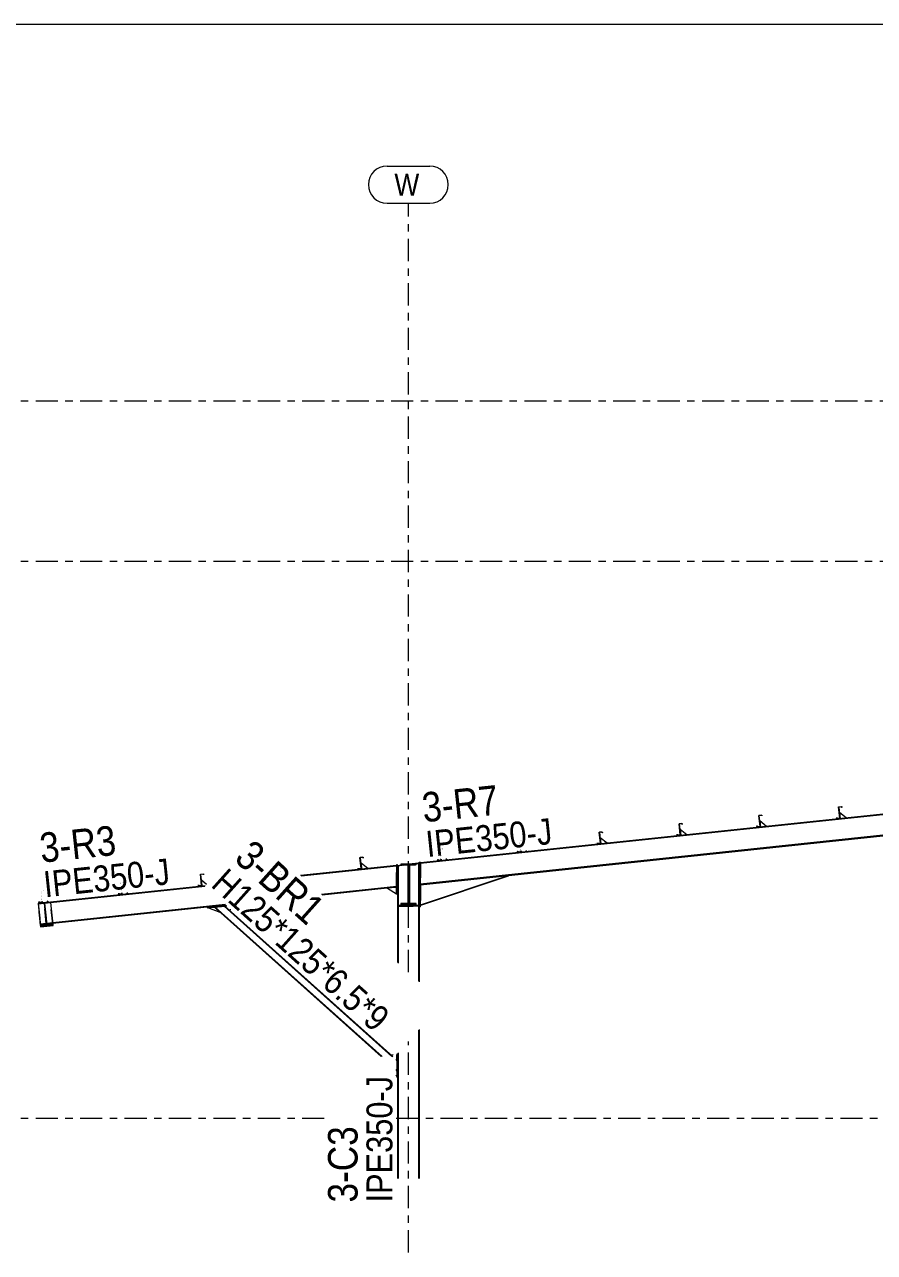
# Model space of a CAD drawing. Header units: millimetres. Extents: x -65 to 757, y -38 to 536.
# Drawn here: x 7.1 to 121.9, y 370.5 to 536.3 of the extents above; entities that cross this region are included whole.
import ezdxf

# ---------------------------------------------------------------- set-up
doc = ezdxf.new("R2010")
doc.units = ezdxf.units.MM
for name, pattern in [('XKITLINE00', [0]), ('XKITLINE02', [4, 2, -2]), ('XKITLINE03', [6, 3, -1, 1, -1])]:
    doc.linetypes.add(name, pattern=pattern)
for name, color, linetype, lineweight in [('DrawingSheet', 5, 'Continuous', 0), ('Part', 2, 'Continuous', 0), ('PartMark', 7, 'Continuous', 0), ('S-grid', 1, 'Continuous', 0)]:
    doc.layers.add(name, color=color, linetype=linetype, lineweight=lineweight)
doc.styles.add('ARIAL', font='ARIAL.TTF')

# ---------------------------------------------------------------- blocks, each defined once
blk = doc.blocks.new('*A327')
at = {"layer": 'Part'}
blk.add_hatch(color=3, dxfattribs=at).paths.add_polyline_path([(52.39, 423.83), (52.8, 423.87), (52.82, 423.75), (52.8, 423.75), (52.79, 423.86), (52.41, 423.81), (52.56, 422.32), (52.15, 422.28), (52.14, 422.4), (52.15, 422.4), (52.16, 422.29), (52.55, 422.33)], flags=17)
blk = doc.blocks.new('*A328')
at = {"layer": 'Part'}
blk.add_hatch(color=3, dxfattribs=at).paths.add_polyline_path([(9.25, 414.59), (10.91, 414.77), (10.92, 414.7), (9.26, 414.53)], flags=17)
blk = doc.blocks.new('*A329')
at = {"layer": 'Part'}
blk.add_hatch(color=3, dxfattribs=at).paths.add_polyline_path([(8.93, 417.64), (10.59, 417.81), (10.6, 417.74), (8.94, 417.57)], flags=17)
blk = doc.blocks.new('*A330')
at = {"layer": 'Part'}
blk.add_hatch(color=3, dxfattribs=at).paths.add_polyline_path([(9.75, 417.65), (9.79, 417.66), (10.1, 414.68), (10.07, 414.68)], flags=17)
blk = doc.blocks.new('*A331')
at = {"layer": 'Part'}
blk.add_hatch(color=3, dxfattribs=at).paths.add_polyline_path([(9.3, 419.28), (9.71, 419.33), (9.72, 419.2), (9.71, 419.2), (9.7, 419.31), (9.31, 419.27), (9.47, 417.78), (9.05, 417.73), (9.04, 417.86), (9.06, 417.86), (9.07, 417.75), (9.45, 417.79)], flags=17)
blk = doc.blocks.new('*A332')
at = {"layer": 'Part'}
blk.add_hatch(color=3, dxfattribs=at).paths.add_polyline_path([(20.07, 420.42), (20.48, 420.46), (20.5, 420.34), (20.48, 420.34), (20.47, 420.45), (20.09, 420.41), (20.24, 418.91), (19.83, 418.87), (19.82, 418.99), (19.83, 418.99), (19.84, 418.88), (20.23, 418.93)], flags=17)
blk = doc.blocks.new('*A333')
at = {"layer": 'Part'}
blk.add_hatch(color=3, dxfattribs=at).paths.add_polyline_path([(30.84, 421.56), (31.26, 421.6), (31.27, 421.47), (31.26, 421.47), (31.24, 421.58), (30.86, 421.54), (31.02, 420.05), (30.6, 420), (30.59, 420.13), (30.6, 420.13), (30.62, 420.02), (31, 420.06)], flags=17)
blk = doc.blocks.new('*A334')
at = {"layer": 'Part'}
blk.add_hatch(color=3, dxfattribs=at).paths.add_polyline_path([(41.62, 422.69), (42.03, 422.74), (42.04, 422.61), (42.03, 422.61), (42.02, 422.72), (41.63, 422.68), (41.79, 421.18), (41.38, 421.14), (41.36, 421.27), (41.38, 421.27), (41.39, 421.16), (41.77, 421.2)], flags=17)
blk = doc.blocks.new('*A335')
at = {"layer": 'Part'}
blk.add_hatch(color=3, dxfattribs=at).paths.add_polyline_path([(52.39, 423.83), (52.8, 423.87), (52.82, 423.75), (52.8, 423.75), (52.79, 423.86), (52.41, 423.81), (52.56, 422.32), (52.15, 422.28), (52.14, 422.4), (52.15, 422.4), (52.16, 422.29), (52.55, 422.33)], flags=17)
blk = doc.blocks.new('*A336')
at = {"layer": 'Part'}
blk.add_hatch(color=3, dxfattribs=at).paths.add_polyline_path([(57.89, 417.49), (57.89, 417.59), (59.97, 417.59), (59.97, 417.49)], flags=17)
blk = doc.blocks.new('*A337')
at = {"layer": 'Part'}
blk.add_hatch(color=3, dxfattribs=at).paths.add_polyline_path([(57.89, 422.81), (57.89, 422.91), (59.97, 422.91), (59.97, 422.81)], flags=17)
blk = doc.blocks.new('*A338')
at = {"layer": 'Part'}
blk.add_hatch(color=3, dxfattribs=at).paths.add_polyline_path([(73.94, 426.1), (74.35, 426.14), (74.36, 426.02), (74.35, 426.02), (74.34, 426.13), (73.95, 426.09), (74.11, 424.59), (73.7, 424.55), (73.68, 424.67), (73.7, 424.68), (73.71, 424.57), (74.09, 424.61)], flags=17)
blk = doc.blocks.new('*A339')
at = {"layer": 'Part'}
blk.add_hatch(color=3, dxfattribs=at).paths.add_polyline_path([(95.48, 428.37), (95.9, 428.42), (95.91, 428.29), (95.9, 428.29), (95.88, 428.4), (95.5, 428.36), (95.66, 426.87), (95.24, 426.82), (95.23, 426.95), (95.25, 426.95), (95.26, 426.84), (95.64, 426.88)], flags=17)
blk = doc.blocks.new('*A340')
at = {"layer": 'Part'}
blk.add_hatch(color=3, dxfattribs=at).paths.add_polyline_path([(117.03, 430.65), (117.45, 430.69), (117.46, 430.57), (117.44, 430.56), (117.43, 430.67), (117.05, 430.63), (117.21, 429.14), (116.79, 429.1), (116.78, 429.22), (116.79, 429.22), (116.8, 429.11), (117.19, 429.15)], flags=17)
blk = doc.blocks.new('*A345')
at = {"layer": 'Part'}
blk.add_hatch(color=3, dxfattribs=at).paths.add_polyline_path([(63.16, 424.96), (63.58, 425.01), (63.59, 424.88), (63.58, 424.88), (63.56, 424.99), (63.18, 424.95), (63.34, 423.46), (62.92, 423.41), (62.91, 423.54), (62.92, 423.54), (62.94, 423.43), (63.32, 423.47)], flags=17)
blk = doc.blocks.new('*A346')
at = {"layer": 'Part'}
blk.add_hatch(color=3, dxfattribs=at).paths.add_polyline_path([(84.71, 427.24), (85.12, 427.28), (85.14, 427.16), (85.12, 427.15), (85.11, 427.26), (84.73, 427.22), (84.88, 425.73), (84.47, 425.69), (84.46, 425.81), (84.47, 425.81), (84.48, 425.7), (84.87, 425.74)], flags=17)
blk = doc.blocks.new('*A347')
at = {"layer": 'Part'}
blk.add_hatch(color=3, dxfattribs=at).paths.add_polyline_path([(106.26, 429.51), (106.67, 429.55), (106.68, 429.43), (106.67, 429.43), (106.66, 429.54), (106.27, 429.5), (106.43, 428), (106.02, 427.96), (106, 428.08), (106.02, 428.09), (106.03, 427.98), (106.42, 428.02)], flags=17)
blk = doc.blocks.new('*A350')
at = {"layer": 'Part'}
blk.add_hatch(color=3, dxfattribs=at).paths.add_polyline_path([(9.3, 419.28), (9.71, 419.33), (9.72, 419.2), (9.71, 419.2), (9.7, 419.31), (9.31, 419.27), (9.47, 417.78), (9.05, 417.73), (9.04, 417.86), (9.06, 417.86), (9.07, 417.75), (9.45, 417.79)], flags=17)
blk = doc.blocks.new('*A351')
at = {"layer": 'Part'}
blk.add_hatch(color=3, dxfattribs=at).paths.add_polyline_path([(20.07, 420.42), (20.48, 420.46), (20.5, 420.34), (20.48, 420.34), (20.47, 420.45), (20.09, 420.41), (20.24, 418.91), (19.83, 418.87), (19.82, 418.99), (19.83, 418.99), (19.84, 418.88), (20.23, 418.93)], flags=17)
blk = doc.blocks.new('*A352')
at = {"layer": 'Part'}
blk.add_hatch(color=3, dxfattribs=at).paths.add_polyline_path([(30.84, 421.56), (31.26, 421.6), (31.27, 421.47), (31.26, 421.47), (31.24, 421.58), (30.86, 421.54), (31.02, 420.05), (30.6, 420), (30.59, 420.13), (30.6, 420.13), (30.62, 420.02), (31, 420.06)], flags=17)
blk = doc.blocks.new('*A353')
at = {"layer": 'Part'}
blk.add_hatch(color=3, dxfattribs=at).paths.add_polyline_path([(41.62, 422.69), (42.03, 422.74), (42.04, 422.61), (42.03, 422.61), (42.02, 422.72), (41.63, 422.68), (41.79, 421.18), (41.38, 421.14), (41.36, 421.27), (41.38, 421.27), (41.39, 421.16), (41.77, 421.2)], flags=17)
blk = doc.blocks.new('*A354')
at = {"layer": 'Part'}
blk.add_hatch(color=3, dxfattribs=at).paths.add_polyline_path([(95.48, 428.37), (95.9, 428.42), (95.91, 428.29), (95.9, 428.29), (95.88, 428.4), (95.5, 428.36), (95.66, 426.87), (95.24, 426.82), (95.23, 426.95), (95.25, 426.95), (95.26, 426.84), (95.64, 426.88)], flags=17)
blk = doc.blocks.new('*A355')
at = {"layer": 'Part'}
blk.add_hatch(color=3, dxfattribs=at).paths.add_polyline_path([(73.94, 426.1), (74.35, 426.14), (74.36, 426.02), (74.35, 426.02), (74.34, 426.13), (73.95, 426.09), (74.11, 424.59), (73.7, 424.55), (73.68, 424.67), (73.7, 424.68), (73.71, 424.57), (74.09, 424.61)], flags=17)
blk = doc.blocks.new('*A356')
at = {"layer": 'Part'}
blk.add_hatch(color=3, dxfattribs=at).paths.add_polyline_path([(106.26, 429.51), (106.67, 429.55), (106.68, 429.43), (106.67, 429.43), (106.66, 429.54), (106.27, 429.5), (106.43, 428), (106.02, 427.96), (106, 428.08), (106.02, 428.09), (106.03, 427.98), (106.42, 428.02)], flags=17)
blk = doc.blocks.new('*A357')
at = {"layer": 'Part'}
blk.add_hatch(color=3, dxfattribs=at).paths.add_polyline_path([(84.71, 427.24), (85.12, 427.28), (85.14, 427.16), (85.12, 427.15), (85.11, 427.26), (84.73, 427.22), (84.88, 425.73), (84.47, 425.69), (84.46, 425.81), (84.47, 425.81), (84.48, 425.7), (84.87, 425.74)], flags=17)
blk = doc.blocks.new('*A358')
at = {"layer": 'Part'}
blk.add_hatch(color=3, dxfattribs=at).paths.add_polyline_path([(63.16, 424.96), (63.58, 425.01), (63.59, 424.88), (63.58, 424.88), (63.56, 424.99), (63.18, 424.95), (63.34, 423.46), (62.92, 423.41), (62.91, 423.54), (62.92, 423.54), (62.94, 423.43), (63.32, 423.47)], flags=17)
blk = doc.blocks.new('*A359')
at = {"layer": 'Part'}
blk.add_hatch(color=3, dxfattribs=at).paths.add_polyline_path([(58.91, 417.59), (58.91, 422.81), (58.95, 422.81), (58.95, 417.59)], flags=17)
blk = doc.blocks.new('*A366')
at = {"layer": 'Part'}
blk.add_hatch(color=3, dxfattribs=at).paths.add_polyline_path([(117.03, 430.65), (117.45, 430.69), (117.46, 430.57), (117.44, 430.56), (117.43, 430.67), (117.05, 430.63), (117.21, 429.14), (116.79, 429.1), (116.78, 429.22), (116.79, 429.22), (116.8, 429.11), (117.19, 429.15)], flags=17)
blk = doc.blocks.new('*A473')
at = {"layer": 'DrawingSheet', "color": 5, "linetype": 'XKITLINE00', "lineweight": 0}
blk.add_line((757.18, 536.27), (-62.82, 536.27), dxfattribs=at)
blk = doc.blocks.new('*A1548')
at = {"layer": 'S-grid', "color": 1, "linetype": 'XKITLINE03', "lineweight": 0}
for p, q in [((-9.41, 388.62), (47.57, 388.62)), ((57.27, 388.62), (572.49, 388.62))]:
    blk.add_line(p, q, dxfattribs=at)
blk = doc.blocks.new('*A1549')
at = {"layer": 'S-grid', "color": 1, "linetype": 'XKITLINE03', "lineweight": 0}
blk.add_line((-9.41, 463.82), (549.67, 463.82), dxfattribs=at)
blk = doc.blocks.new('*A1550')
at = {"layer": 'S-grid', "color": 1, "linetype": 'XKITLINE03', "lineweight": 0}
blk.add_line((-9.41, 485.49), (253.3, 485.49), dxfattribs=at)
blk = doc.blocks.new('*A1553')
at = {"layer": 'Part', "color": 2, "linetype": 'XKITLINE00', "lineweight": 0}
for p, q in [((52.39, 423.83), (52.8, 423.87)), ((52.55, 422.33), (52.39, 423.83)), ((52.79, 423.86), (52.41, 423.81)), ((52.41, 423.81), (52.56, 422.32)), ((52.8, 423.75), (52.79, 423.86)), ((52.8, 423.87), (52.82, 423.75)), ((52.82, 423.75), (52.8, 423.75)), ((52.15, 422.28), (52.14, 422.4)), ((52.14, 422.4), (52.15, 422.4)), ((52.15, 422.4), (52.16, 422.29)), ((52.56, 422.32), (52.15, 422.28)), ((52.16, 422.29), (52.55, 422.33))]:
    blk.add_line(p, q, dxfattribs=at)
blk = doc.blocks.new('*A1554')
at = {"layer": 'Part', "color": 7, "linetype": 'XKITLINE02', "lineweight": 0}
for p, q in [((9.8, 417.64), (9.74, 417.63)), ((9.74, 417.63), (10.02, 414.91)), ((9.82, 417.51), (9.75, 417.5)), ((10.09, 414.92), (9.8, 417.64)), ((10.01, 415.03), (10.08, 415.04)), ((10.02, 414.91), (10.09, 414.92))]:
    blk.add_line(p, q, dxfattribs=at)
blk = doc.blocks.new('*A1555')
at = {"layer": 'Part', "color": 7, "linetype": 'XKITLINE02', "lineweight": 0}
for p, q in [((9.46, 417.89), (9.47, 417.78)), ((9.48, 417.69), (9.52, 417.7))]:
    blk.add_line(p, q, dxfattribs=at)
at = {"layer": 'Part', "color": 2, "linetype": 'XKITLINE00', "lineweight": 0}
for p, q in [((9.47, 417.78), (9.48, 417.69)), ((9.52, 417.7), (9.5, 417.9))]:
    blk.add_line(p, q, dxfattribs=at)
blk = doc.blocks.new('*A1556')
at = {"layer": 'Part', "color": 7, "linetype": 'XKITLINE02', "lineweight": 0}
for p, q in [((9.52, 417.7), (9.5, 417.9)), ((10.35, 417.78), (9.52, 417.7))]:
    blk.add_line(p, q, dxfattribs=at)
at = {"layer": 'Part', "color": 2, "linetype": 'XKITLINE00', "lineweight": 0}
blk.add_line((10.13, 417.96), (10.35, 417.78), dxfattribs=at)
blk = doc.blocks.new('*A1557')
at = {"layer": 'Part', "color": 7, "linetype": 'XKITLINE02', "lineweight": 0}
for p, q in [((20.29, 418.83), (20.27, 419.03)), ((21.12, 418.92), (20.29, 418.83))]:
    blk.add_line(p, q, dxfattribs=at)
at = {"layer": 'Part', "color": 2, "linetype": 'XKITLINE00', "lineweight": 0}
blk.add_line((20.9, 419.1), (21.12, 418.92), dxfattribs=at)
blk = doc.blocks.new('*A1558')
at = {"layer": 'Part', "color": 7, "linetype": 'XKITLINE02', "lineweight": 0}
for p, q in [((20.23, 419.03), (20.24, 418.91)), ((20.25, 418.83), (20.29, 418.83))]:
    blk.add_line(p, q, dxfattribs=at)
at = {"layer": 'Part', "color": 2, "linetype": 'XKITLINE00', "lineweight": 0}
for p, q in [((20.24, 418.91), (20.25, 418.83)), ((20.29, 418.83), (20.27, 419.03))]:
    blk.add_line(p, q, dxfattribs=at)
blk = doc.blocks.new('*A1559')
at = {"layer": 'Part', "color": 7, "linetype": 'XKITLINE02', "lineweight": 0}
for p, q in [((9.74, 417.63), (9.8, 417.64)), ((10.02, 414.91), (9.74, 417.63)), ((9.82, 417.51), (9.75, 417.5)), ((9.8, 417.64), (10.09, 414.92)), ((10.01, 415.03), (10.08, 415.04)), ((10.09, 414.92), (10.02, 414.91))]:
    blk.add_line(p, q, dxfattribs=at)
blk = doc.blocks.new('*A1560')
at = {"layer": 'Part', "color": 7, "linetype": 'XKITLINE02', "lineweight": 0}
for p, q in [((10.6, 417.74), (8.94, 417.57)), ((9.25, 414.65), (8.94, 417.57)), ((10.9, 414.83), (10.6, 417.74)), ((10.9, 414.83), (9.25, 414.65))]:
    blk.add_line(p, q, dxfattribs=at)
blk = doc.blocks.new('*A1561')
at = {"layer": 'Part', "color": 2, "linetype": 'XKITLINE00', "lineweight": 0}
for p, q in [((9.25, 414.59), (10.91, 414.77)), ((9.25, 414.59), (9.26, 414.53)), ((10.92, 414.7), (9.26, 414.53)), ((10.91, 414.77), (10.92, 414.7))]:
    blk.add_line(p, q, dxfattribs=at)
blk = doc.blocks.new('*A1562')
at = {"layer": 'Part', "color": 2, "linetype": 'XKITLINE00', "lineweight": 0}
for p, q in [((8.93, 417.64), (10.59, 417.81)), ((10.59, 417.81), (10.6, 417.74)), ((8.93, 417.64), (8.94, 417.57)), ((10.6, 417.74), (8.94, 417.57))]:
    blk.add_line(p, q, dxfattribs=at)
blk = doc.blocks.new('*A1563')
at = {"layer": 'Part', "color": 7, "linetype": 'XKITLINE02', "lineweight": 0}
for p, q in [((32.73, 417.1), (34.13, 417.24)), ((57.35, 396.47), (57.35, 395.07))]:
    blk.add_line(p, q, dxfattribs=at)
at = {"layer": 'Part', "color": 2, "linetype": 'XKITLINE00', "lineweight": 0}
for p, q in [((55.26, 396.94), (32.73, 417.1)), ((55.37, 396.94), (32.83, 417.11)), ((34.03, 417.23), (56.71, 396.94)), ((34.13, 417.24), (56.82, 396.94)), ((57.27, 396.54), (57.35, 396.47)), ((57.27, 396.44), (57.35, 396.37)), ((57.35, 395.17), (57.27, 395.24)), ((57.35, 395.07), (57.27, 395.14))]:
    blk.add_line(p, q, dxfattribs=at)
blk = doc.blocks.new('*A1564')
at = {"layer": 'Part', "color": 2, "linetype": 'XKITLINE00', "lineweight": 0}
for p, q in [((57.33, 422.74), (44.36, 421.37)), ((57.33, 422.65), (44.45, 421.29)), ((31.48, 420.01), (10.59, 417.81)), ((31.44, 419.92), (10.6, 417.72)), ((57.33, 419.9), (47.2, 418.83)), ((57.33, 419.81), (47.29, 418.75)), ((34.19, 417.46), (10.89, 415)), ((34.28, 417.38), (10.9, 414.91))]:
    blk.add_line(p, q, dxfattribs=at)
at = {"layer": 'Part', "color": 7, "linetype": 'XKITLINE02', "lineweight": 0}
for p, q in [((57.33, 419.81), (57.33, 422.74)), ((10.59, 417.81), (8.93, 417.64)), ((8.93, 417.64), (9.24, 414.73)), ((10.6, 417.72), (8.94, 417.54)), ((10.89, 415), (9.23, 414.83)), ((10.9, 414.91), (9.24, 414.73))]:
    blk.add_line(p, q, dxfattribs=at)
blk = doc.blocks.new('*A1565')
at = {"layer": 'Part', "color": 2, "linetype": 'XKITLINE00', "lineweight": 0}
for p, q in [((9.79, 417.66), (9.75, 417.65)), ((9.75, 417.65), (10.07, 414.68)), ((9.79, 417.66), (10.1, 414.68)), ((10.07, 414.68), (10.1, 414.68))]:
    blk.add_line(p, q, dxfattribs=at)
blk = doc.blocks.new('*A1566')
at = {"layer": 'Part', "color": 7, "linetype": 'XKITLINE02', "lineweight": 0}
for p, q in [((10.91, 414.77), (9.25, 414.59)), ((9.25, 414.59), (9.26, 414.53)), ((9.26, 414.53), (10.92, 414.7)), ((10.92, 414.7), (10.91, 414.77))]:
    blk.add_line(p, q, dxfattribs=at)
blk = doc.blocks.new('*A1567')
at = {"layer": 'Part', "color": 7, "linetype": 'XKITLINE02', "lineweight": 0}
for p, q in [((10.59, 417.81), (8.93, 417.64)), ((10.6, 417.74), (10.59, 417.81)), ((8.93, 417.64), (8.94, 417.57)), ((8.94, 417.57), (10.6, 417.74))]:
    blk.add_line(p, q, dxfattribs=at)
blk = doc.blocks.new('*A1568')
at = {"layer": 'Part', "color": 2, "linetype": 'XKITLINE00', "lineweight": 0}
for p, q in [((57.26, 395.15), (57.27, 395.13)), ((57.27, 395.13), (57.35, 394.94)), ((57.35, 394.27), (57.27, 394.43))]:
    blk.add_line(p, q, dxfattribs=at)
at = {"layer": 'Part', "color": 7, "linetype": 'XKITLINE02', "lineweight": 0}
blk.add_line((57.35, 394.94), (57.35, 394.27), dxfattribs=at)
blk = doc.blocks.new('*A1569')
at = {"layer": 'Part', "color": 2, "linetype": 'XKITLINE00', "lineweight": 0}
for p, q in [((56.86, 397.18), (56.61, 397.13)), ((57.26, 396.55), (57.27, 396.55)), ((57.27, 396.55), (57.35, 396.59))]:
    blk.add_line(p, q, dxfattribs=at)
at = {"layer": 'Part', "color": 7, "linetype": 'XKITLINE02', "lineweight": 0}
for p, q in [((56.61, 397.13), (56.82, 396.94)), ((57.35, 396.59), (57.35, 397.22))]:
    blk.add_line(p, q, dxfattribs=at)
blk = doc.blocks.new('*A1570')
at = {"layer": 'Part', "color": 2, "linetype": 'XKITLINE00', "lineweight": 0}
for p, q in [((30.91, 421.46), (30.87, 421.46)), ((31.07, 419.97), (30.91, 421.46)), ((31.02, 420.05), (31.03, 419.97))]:
    blk.add_line(p, q, dxfattribs=at)
at = {"layer": 'Part', "color": 7, "linetype": 'XKITLINE02', "lineweight": 0}
for p, q in [((30.87, 421.46), (31.02, 420.05)), ((31.03, 419.97), (31.07, 419.97))]:
    blk.add_line(p, q, dxfattribs=at)
blk = doc.blocks.new('*A1571')
at = {"layer": 'Part', "color": 2, "linetype": 'XKITLINE00', "lineweight": 0}
blk.add_line((30.98, 420.8), (31.68, 420.23), dxfattribs=at)
at = {"layer": 'Part', "color": 7, "linetype": 'XKITLINE02', "lineweight": 0}
for p, q in [((31.07, 419.97), (30.98, 420.8)), ((31.48, 420.01), (31.07, 419.97))]:
    blk.add_line(p, q, dxfattribs=at)
blk = doc.blocks.new('*A1572')
at = {"layer": 'Part', "color": 7, "linetype": 'XKITLINE02', "lineweight": 0}
for p, q in [((32.61, 417.08), (31.94, 417.01)), ((33.48, 416.43), (32.82, 417.01))]:
    blk.add_line(p, q, dxfattribs=at)
at = {"layer": 'Part', "color": 2, "linetype": 'XKITLINE00', "lineweight": 0}
for p, q in [((31.94, 417.01), (33.48, 416.43)), ((32.82, 417.01), (32.61, 417.08))]:
    blk.add_line(p, q, dxfattribs=at)
blk = doc.blocks.new('*A1573')
at = {"layer": 'Part', "color": 2, "linetype": 'XKITLINE00', "lineweight": 0}
for p, q in [((34.25, 417.26), (34.22, 417.16)), ((34.87, 416.58), (34.89, 416.83))]:
    blk.add_line(p, q, dxfattribs=at)
at = {"layer": 'Part', "color": 7, "linetype": 'XKITLINE02', "lineweight": 0}
for p, q in [((34.22, 417.16), (34.87, 416.58)), ((34.4, 417.27), (34.25, 417.26))]:
    blk.add_line(p, q, dxfattribs=at)
blk = doc.blocks.new('*A1574')
at = {"layer": 'Part', "color": 7, "linetype": 'XKITLINE02', "lineweight": 0}
for p, q in [((10.6, 417.74), (8.94, 417.57)), ((9.25, 414.65), (8.94, 417.57)), ((10.9, 414.83), (10.6, 417.74)), ((10.9, 414.83), (9.25, 414.65))]:
    blk.add_line(p, q, dxfattribs=at)
blk = doc.blocks.new('*A1575')
at = {"layer": 'Part', "color": 7, "linetype": 'XKITLINE02', "lineweight": 0}
for p, q in [((8.94, 417.57), (10.6, 417.74)), ((9.25, 414.59), (9.26, 414.53)), ((10.91, 414.77), (10.92, 414.7))]:
    blk.add_line(p, q, dxfattribs=at)
at = {"layer": 'Part', "color": 2, "linetype": 'XKITLINE00', "lineweight": 0}
for p, q in [((8.94, 417.57), (9.25, 414.59)), ((10.6, 417.74), (10.91, 414.77)), ((9.26, 414.53), (9.27, 414.44)), ((9.27, 414.44), (10.93, 414.62)), ((10.93, 414.62), (10.92, 414.7))]:
    blk.add_line(p, q, dxfattribs=at)
blk = doc.blocks.new('*A1576')
at = {"layer": 'Part', "color": 7, "linetype": 'XKITLINE02', "lineweight": 0}
for p, q in [((10.6, 417.74), (8.94, 417.57)), ((9.27, 414.44), (8.94, 417.57)), ((10.93, 414.62), (10.6, 417.74)), ((10.93, 414.62), (9.27, 414.44))]:
    blk.add_line(p, q, dxfattribs=at)
blk = doc.blocks.new('*A1577')
at = {"layer": 'Part', "color": 7, "linetype": 'XKITLINE02', "lineweight": 0}
for p, q in [((60.29, 417.34), (57.56, 417.34)), ((57.56, 417.25), (57.56, 417.34)), ((57.56, 417.25), (60.29, 417.25)), ((57.69, 417.25), (57.69, 417.34)), ((60.17, 417.25), (60.17, 417.34)), ((60.29, 417.25), (60.29, 417.34))]:
    blk.add_line(p, q, dxfattribs=at)
blk = doc.blocks.new('*A1578')
at = {"layer": 'Part', "color": 2, "linetype": 'XKITLINE00', "lineweight": 0}
for p, q in [((58.95, 417.34), (57.56, 417.34)), ((60.29, 417.25), (57.56, 417.25)), ((60.29, 417.34), (59.07, 417.34))]:
    blk.add_line(p, q, dxfattribs=at)
at = {"layer": 'Part', "color": 7, "linetype": 'XKITLINE02', "lineweight": 0}
for p, q in [((57.56, 417.25), (57.56, 417.34)), ((57.69, 417.25), (57.69, 417.34)), ((59.07, 417.34), (58.95, 417.34)), ((60.17, 417.25), (60.17, 417.34)), ((60.29, 417.34), (60.29, 417.25))]:
    blk.add_line(p, q, dxfattribs=at)
blk = doc.blocks.new('*A1579')
at = {"layer": 'Part', "color": 2, "linetype": 'XKITLINE00', "lineweight": 0}
for p, q in [((57.35, 397.22), (57.35, 394.18)), ((57.45, 397.33), (57.45, 397.35)), ((57.45, 394.18), (57.45, 397.33)), ((57.35, 394.18), (57.45, 394.18))]:
    blk.add_line(p, q, dxfattribs=at)
blk = doc.blocks.new('*A1580')
at = {"layer": 'Part', "color": 2, "linetype": 'XKITLINE00', "lineweight": 0}
for p, q in [((9.05, 417.73), (9.04, 417.86)), ((9.04, 417.86), (9.06, 417.86)), ((9.47, 417.78), (9.05, 417.73)), ((9.06, 417.86), (9.07, 417.75)), ((9.07, 417.75), (9.45, 417.79)), ((9.45, 417.79), (9.44, 417.89)), ((9.46, 417.89), (9.47, 417.78))]:
    blk.add_line(p, q, dxfattribs=at)
blk = doc.blocks.new('*A1581')
at = {"layer": 'Part', "color": 2, "linetype": 'XKITLINE00', "lineweight": 0}
for p, q in [((19.82, 418.98), (19.82, 418.99)), ((19.82, 418.99), (19.83, 418.99)), ((19.83, 418.87), (19.82, 418.98)), ((19.83, 418.99), (19.83, 418.99)), ((19.83, 418.99), (19.84, 418.88)), ((20.24, 418.91), (19.83, 418.87)), ((19.84, 418.88), (20.23, 418.93)), ((20.23, 418.93), (20.22, 419.03)), ((20.23, 419.03), (20.24, 418.91))]:
    blk.add_line(p, q, dxfattribs=at)
blk = doc.blocks.new('*A1582')
at = {"layer": 'Part', "color": 2, "linetype": 'XKITLINE00', "lineweight": 0}
for p, q in [((30.84, 421.56), (31.26, 421.6)), ((31, 420.06), (30.84, 421.56)), ((31.24, 421.58), (30.86, 421.54)), ((30.86, 421.54), (31.02, 420.05)), ((31.26, 421.47), (31.24, 421.58)), ((31.26, 421.6), (31.27, 421.47)), ((31.27, 421.47), (31.26, 421.47)), ((30.6, 420), (30.59, 420.13)), ((30.59, 420.13), (30.6, 420.13)), ((30.6, 420.13), (30.62, 420.02)), ((31.02, 420.05), (30.6, 420)), ((30.62, 420.02), (31, 420.06))]:
    blk.add_line(p, q, dxfattribs=at)
blk = doc.blocks.new('*A1584')
at = {"layer": 'Part', "color": 2, "linetype": 'XKITLINE00', "lineweight": 0}
for p, q in [((52.39, 423.83), (52.8, 423.87)), ((52.55, 422.33), (52.39, 423.83)), ((52.79, 423.86), (52.41, 423.81)), ((52.41, 423.81), (52.56, 422.32)), ((52.8, 423.75), (52.79, 423.86)), ((52.8, 423.87), (52.82, 423.75)), ((52.82, 423.75), (52.8, 423.75)), ((52.15, 422.28), (52.14, 422.4)), ((52.14, 422.4), (52.15, 422.4)), ((52.15, 422.4), (52.16, 422.29)), ((52.56, 422.32), (52.15, 422.28)), ((52.16, 422.29), (52.55, 422.33))]:
    blk.add_line(p, q, dxfattribs=at)
blk = doc.blocks.new('*A1591')
at = {"layer": 'S-grid', "color": 1, "linetype": 'XKITLINE03', "lineweight": 0}
for p, q in [((58.93, 408.34), (58.93, 512.16)), ((58.93, 370.5), (58.93, 398.98))]:
    blk.add_line(p, q, dxfattribs=at)
at = {"layer": 'S-grid', "color": 3, "style": 'ARIAL', "width": 0.85}
blk.add_text('W', height=3, dxfattribs=at).set_placement((57.04, 513.16))
blk = doc.blocks.new('*A1595')
at = {"layer": 'Part', "color": 2, "linetype": 'XKITLINE00', "lineweight": 0}
for p, q in [((57.89, 417.59), (57.89, 417.49)), ((59.97, 417.59), (57.89, 417.59)), ((59.97, 417.49), (57.89, 417.49)), ((59.97, 417.49), (59.97, 417.59))]:
    blk.add_line(p, q, dxfattribs=at)
blk = doc.blocks.new('*A1596')
at = {"layer": 'Part', "color": 2, "linetype": 'XKITLINE00', "lineweight": 0}
for p, q in [((57.89, 422.91), (57.89, 422.81)), ((59.97, 422.91), (57.89, 422.91)), ((59.97, 422.81), (57.89, 422.81)), ((59.97, 422.81), (59.97, 422.91))]:
    blk.add_line(p, q, dxfattribs=at)
blk = doc.blocks.new('*A1597')
at = {"layer": 'Part', "color": 7, "linetype": 'XKITLINE02', "lineweight": 0}
blk.add_line((60.29, 422.97), (57.56, 422.68), dxfattribs=at)
at = {"layer": 'Part', "color": 2, "linetype": 'XKITLINE00', "lineweight": 0}
for p, q in [((60.39, 422.98), (60.29, 422.97)), ((60.29, 422.97), (60.29, 407.12)), ((60.39, 422.98), (60.39, 407.04)), ((57.56, 422.68), (57.47, 422.67)), ((57.47, 422.67), (57.47, 409.65)), ((57.56, 422.68), (57.56, 409.56)), ((60.29, 400.51), (60.29, 380.5)), ((60.39, 400.61), (60.39, 380.5)), ((57.47, 397.35), (57.47, 380.5)), ((57.56, 397.45), (57.56, 380.5))]:
    blk.add_line(p, q, dxfattribs=at)
blk = doc.blocks.new('*A1598')
at = {"layer": 'Part', "color": 2, "linetype": 'XKITLINE00', "lineweight": 0}
for p, q in [((73.68, 424.67), (73.7, 424.68)), ((73.7, 424.55), (73.68, 424.67)), ((73.68, 424.67), (73.68, 424.67)), ((73.7, 424.68), (73.7, 424.67)), ((73.7, 424.67), (73.71, 424.57)), ((74.11, 424.59), (73.7, 424.55)), ((73.71, 424.57), (74.09, 424.61)), ((74.09, 424.61), (74.08, 424.71)), ((74.1, 424.71), (74.11, 424.59))]:
    blk.add_line(p, q, dxfattribs=at)
blk = doc.blocks.new('*A1599')
at = {"layer": 'Part', "color": 2, "linetype": 'XKITLINE00', "lineweight": 0}
for p, q in [((95.48, 428.37), (95.9, 428.42)), ((95.64, 426.88), (95.48, 428.37)), ((95.88, 428.4), (95.5, 428.36)), ((95.5, 428.36), (95.66, 426.87)), ((95.9, 428.29), (95.88, 428.4)), ((95.9, 428.42), (95.91, 428.29)), ((95.91, 428.29), (95.9, 428.29)), ((95.24, 426.82), (95.23, 426.95)), ((95.23, 426.95), (95.25, 426.95)), ((95.66, 426.87), (95.24, 426.82)), ((95.25, 426.95), (95.26, 426.84)), ((95.26, 426.84), (95.64, 426.88))]:
    blk.add_line(p, q, dxfattribs=at)
blk = doc.blocks.new('*A1600')
at = {"layer": 'Part', "color": 2, "linetype": 'XKITLINE00', "lineweight": 0}
for p, q in [((117.03, 430.65), (117.45, 430.69)), ((117.19, 429.15), (117.03, 430.65)), ((117.43, 430.67), (117.05, 430.63)), ((117.05, 430.63), (117.21, 429.14)), ((117.44, 430.56), (117.43, 430.67)), ((117.46, 430.57), (117.44, 430.56)), ((117.45, 430.69), (117.46, 430.57)), ((116.79, 429.1), (116.78, 429.22)), ((116.78, 429.22), (116.79, 429.22)), ((116.79, 429.22), (116.8, 429.11)), ((117.21, 429.14), (116.79, 429.1)), ((116.8, 429.11), (117.19, 429.15))]:
    blk.add_line(p, q, dxfattribs=at)
blk = doc.blocks.new('*A1605')
at = {"layer": 'Part', "color": 2, "linetype": 'XKITLINE00', "lineweight": 0}
for p, q in [((31.84, 417.1), (34.3, 417.36)), ((31.85, 417), (31.84, 417.1)), ((34.4, 417.27), (31.85, 417))]:
    blk.add_line(p, q, dxfattribs=at)
blk = doc.blocks.new('*A1606')
at = {"layer": 'Part', "color": 2, "linetype": 'XKITLINE00', "lineweight": 0}
for p, q in [((57.45, 422.82), (57.33, 422.82)), ((57.33, 422.82), (57.33, 418.91)), ((57.45, 418.91), (57.45, 422.82)), ((57.33, 418.91), (57.45, 418.91))]:
    blk.add_line(p, q, dxfattribs=at)
blk = doc.blocks.new('*A1607')
at = {"layer": 'Part', "color": 7, "linetype": 'XKITLINE02', "lineweight": 0}
for p, q in [((57.2, 419.79), (56.09, 419.68)), ((57.33, 418.91), (57.33, 419.68))]:
    blk.add_line(p, q, dxfattribs=at)
at = {"layer": 'Part', "color": 2, "linetype": 'XKITLINE00', "lineweight": 0}
for p, q in [((56.09, 419.68), (57.33, 418.91)), ((57.33, 419.68), (57.2, 419.79))]:
    blk.add_line(p, q, dxfattribs=at)
blk = doc.blocks.new('*A1608')
at = {"layer": 'Part', "color": 2, "linetype": 'XKITLINE00', "lineweight": 0}
for p, q in [((52.46, 423.73), (52.42, 423.73)), ((52.61, 422.24), (52.46, 423.73)), ((52.56, 422.32), (52.57, 422.24))]:
    blk.add_line(p, q, dxfattribs=at)
at = {"layer": 'Part', "color": 7, "linetype": 'XKITLINE02', "lineweight": 0}
for p, q in [((52.42, 423.73), (52.56, 422.32)), ((52.57, 422.24), (52.61, 422.24))]:
    blk.add_line(p, q, dxfattribs=at)
blk = doc.blocks.new('*A1609')
at = {"layer": 'Part', "color": 2, "linetype": 'XKITLINE00', "lineweight": 0}
blk.add_line((53.44, 422.33), (52.53, 423.07), dxfattribs=at)
at = {"layer": 'Part', "color": 7, "linetype": 'XKITLINE02', "lineweight": 0}
for p, q in [((52.53, 423.07), (52.61, 422.24)), ((52.61, 422.24), (53.44, 422.33))]:
    blk.add_line(p, q, dxfattribs=at)
blk = doc.blocks.new('*A1612')
at = {"layer": 'Part', "color": 7, "linetype": 'XKITLINE02', "lineweight": 0}
for p, q in [((9.79, 417.66), (9.75, 417.65)), ((9.75, 417.65), (10.07, 414.68)), ((10.1, 414.68), (9.79, 417.66)), ((10.07, 414.68), (10.1, 414.68))]:
    blk.add_line(p, q, dxfattribs=at)
blk = doc.blocks.new('*A1613')
at = {"layer": 'Part', "color": 2, "linetype": 'XKITLINE00', "lineweight": 0}
for p, q in [((62.91, 423.53), (62.91, 423.54)), ((62.91, 423.54), (62.92, 423.54)), ((62.92, 423.41), (62.91, 423.53)), ((62.92, 423.54), (62.93, 423.53)), ((63.34, 423.46), (62.92, 423.41)), ((62.93, 423.53), (62.94, 423.43)), ((62.94, 423.43), (63.32, 423.47)), ((63.32, 423.47), (63.31, 423.57)), ((63.32, 423.57), (63.34, 423.46))]:
    blk.add_line(p, q, dxfattribs=at)
blk = doc.blocks.new('*A1614')
at = {"layer": 'Part', "color": 2, "linetype": 'XKITLINE00', "lineweight": 0}
for p, q in [((84.71, 427.24), (85.12, 427.28)), ((84.87, 425.74), (84.71, 427.24)), ((85.11, 427.26), (84.73, 427.22)), ((84.73, 427.22), (84.88, 425.73)), ((85.12, 427.15), (85.11, 427.26)), ((85.12, 427.28), (85.14, 427.16)), ((85.14, 427.16), (85.12, 427.15)), ((84.47, 425.69), (84.46, 425.81)), ((84.46, 425.81), (84.47, 425.81)), ((84.47, 425.81), (84.48, 425.7)), ((84.88, 425.73), (84.47, 425.69)), ((84.48, 425.7), (84.87, 425.74))]:
    blk.add_line(p, q, dxfattribs=at)
blk = doc.blocks.new('*A1615')
at = {"layer": 'Part', "color": 2, "linetype": 'XKITLINE00', "lineweight": 0}
for p, q in [((106.26, 429.51), (106.67, 429.55)), ((106.42, 428.02), (106.26, 429.51)), ((106.66, 429.54), (106.27, 429.5)), ((106.27, 429.5), (106.43, 428)), ((106.67, 429.43), (106.66, 429.54)), ((106.67, 429.55), (106.68, 429.43)), ((106.68, 429.43), (106.67, 429.43)), ((106, 428.08), (106.02, 428.09)), ((106.02, 427.96), (106, 428.08)), ((106.02, 428.09), (106.03, 427.98)), ((106.43, 428), (106.02, 427.96)), ((106.03, 427.98), (106.42, 428.02))]:
    blk.add_line(p, q, dxfattribs=at)
blk = doc.blocks.new('*A1616')
at = {"layer": 'Part', "color": 2, "linetype": 'XKITLINE00', "lineweight": 0}
for p, q in [((139.99, 431.46), (60.57, 423.08)), ((139.99, 431.37), (60.57, 422.99)), ((139.99, 428.62), (60.57, 420.24)), ((60.57, 420.15), (139.99, 428.53))]:
    blk.add_line(p, q, dxfattribs=at)
at = {"layer": 'Part', "color": 7, "linetype": 'XKITLINE02', "lineweight": 0}
for p, q in [((139.99, 428.53), (139.99, 431.46)), ((60.57, 423.08), (60.57, 420.15))]:
    blk.add_line(p, q, dxfattribs=at)
blk = doc.blocks.new('*A1619')
at = {"layer": 'Part', "color": 2, "linetype": 'XKITLINE00', "lineweight": 0}
for p, q in [((57.46, 422.75), (57.98, 422.81)), ((57.47, 422.67), (57.46, 422.75)), ((58.77, 422.81), (57.47, 422.67)), ((60.38, 423.06), (58.93, 422.91)), ((60.39, 422.98), (59.72, 422.91)), ((60.38, 423.06), (60.39, 422.98))]:
    blk.add_line(p, q, dxfattribs=at)
at = {"layer": 'Part', "color": 7, "linetype": 'XKITLINE02', "lineweight": 0}
for p, q in [((58.93, 422.91), (57.98, 422.81)), ((59.72, 422.91), (58.77, 422.81))]:
    blk.add_line(p, q, dxfattribs=at)
blk = doc.blocks.new('*A1620')
at = {"layer": 'Part', "color": 2, "linetype": 'XKITLINE00', "lineweight": 0}
for p, q in [((9.05, 417.73), (9.04, 417.86)), ((9.04, 417.86), (9.06, 417.86)), ((9.47, 417.78), (9.05, 417.73)), ((9.06, 417.86), (9.07, 417.75)), ((9.07, 417.75), (9.45, 417.79)), ((9.45, 417.79), (9.44, 417.89)), ((9.46, 417.89), (9.47, 417.78))]:
    blk.add_line(p, q, dxfattribs=at)
blk = doc.blocks.new('*A1621')
at = {"layer": 'Part', "color": 2, "linetype": 'XKITLINE00', "lineweight": 0}
for p, q in [((19.82, 418.98), (19.82, 418.99)), ((19.82, 418.99), (19.83, 418.99)), ((19.83, 418.87), (19.82, 418.98)), ((19.83, 418.99), (19.83, 418.99)), ((19.83, 418.99), (19.84, 418.88)), ((20.24, 418.91), (19.83, 418.87)), ((19.84, 418.88), (20.23, 418.93)), ((20.23, 418.93), (20.22, 419.03)), ((20.23, 419.03), (20.24, 418.91))]:
    blk.add_line(p, q, dxfattribs=at)
blk = doc.blocks.new('*A1622')
at = {"layer": 'Part', "color": 2, "linetype": 'XKITLINE00', "lineweight": 0}
for p, q in [((30.84, 421.56), (31.26, 421.6)), ((31, 420.06), (30.84, 421.56)), ((31.24, 421.58), (30.86, 421.54)), ((30.86, 421.54), (31.02, 420.05)), ((31.26, 421.47), (31.24, 421.58)), ((31.26, 421.6), (31.27, 421.47)), ((31.27, 421.47), (31.26, 421.47)), ((30.6, 420), (30.59, 420.13)), ((30.59, 420.13), (30.6, 420.13)), ((30.6, 420.13), (30.62, 420.02)), ((31.02, 420.05), (30.6, 420)), ((30.62, 420.02), (31, 420.06))]:
    blk.add_line(p, q, dxfattribs=at)
blk = doc.blocks.new('*A1627')
at = {"layer": 'Part', "color": 2, "linetype": 'XKITLINE00', "lineweight": 0}
for p, q in [((95.48, 428.37), (95.9, 428.42)), ((95.64, 426.88), (95.48, 428.37)), ((95.88, 428.4), (95.5, 428.36)), ((95.5, 428.36), (95.66, 426.87)), ((95.9, 428.29), (95.88, 428.4)), ((95.9, 428.42), (95.91, 428.29)), ((95.91, 428.29), (95.9, 428.29)), ((95.24, 426.82), (95.23, 426.95)), ((95.23, 426.95), (95.25, 426.95)), ((95.66, 426.87), (95.24, 426.82)), ((95.25, 426.95), (95.26, 426.84)), ((95.26, 426.84), (95.64, 426.88))]:
    blk.add_line(p, q, dxfattribs=at)
blk = doc.blocks.new('*A1628')
at = {"layer": 'Part', "color": 2, "linetype": 'XKITLINE00', "lineweight": 0}
for p, q in [((73.68, 424.67), (73.7, 424.68)), ((73.7, 424.55), (73.68, 424.67)), ((73.68, 424.67), (73.68, 424.67)), ((73.7, 424.68), (73.7, 424.67)), ((73.7, 424.67), (73.71, 424.57)), ((74.11, 424.59), (73.7, 424.55)), ((73.71, 424.57), (74.09, 424.61)), ((74.09, 424.61), (74.08, 424.71)), ((74.1, 424.71), (74.11, 424.59))]:
    blk.add_line(p, q, dxfattribs=at)
blk = doc.blocks.new('*A1629')
at = {"layer": 'Part', "color": 2, "linetype": 'XKITLINE00', "lineweight": 0}
for p, q in [((106.26, 429.51), (106.67, 429.55)), ((106.42, 428.02), (106.26, 429.51)), ((106.66, 429.54), (106.27, 429.5)), ((106.27, 429.5), (106.43, 428)), ((106.67, 429.43), (106.66, 429.54)), ((106.67, 429.55), (106.68, 429.43)), ((106.68, 429.43), (106.67, 429.43)), ((106, 428.08), (106.02, 428.09)), ((106.02, 427.96), (106, 428.08)), ((106.02, 428.09), (106.03, 427.98)), ((106.43, 428), (106.02, 427.96)), ((106.03, 427.98), (106.42, 428.02))]:
    blk.add_line(p, q, dxfattribs=at)
blk = doc.blocks.new('*A1630')
at = {"layer": 'Part', "color": 2, "linetype": 'XKITLINE00', "lineweight": 0}
for p, q in [((84.71, 427.24), (85.12, 427.28)), ((84.87, 425.74), (84.71, 427.24)), ((85.11, 427.26), (84.73, 427.22)), ((84.73, 427.22), (84.88, 425.73)), ((85.12, 427.15), (85.11, 427.26)), ((85.12, 427.28), (85.14, 427.16)), ((85.14, 427.16), (85.12, 427.15)), ((84.47, 425.69), (84.46, 425.81)), ((84.46, 425.81), (84.47, 425.81)), ((84.47, 425.81), (84.48, 425.7)), ((84.88, 425.73), (84.47, 425.69)), ((84.48, 425.7), (84.87, 425.74))]:
    blk.add_line(p, q, dxfattribs=at)
blk = doc.blocks.new('*A1631')
at = {"layer": 'Part', "color": 2, "linetype": 'XKITLINE00', "lineweight": 0}
for p, q in [((62.91, 423.53), (62.91, 423.54)), ((62.91, 423.54), (62.92, 423.54)), ((62.92, 423.41), (62.91, 423.53)), ((62.92, 423.54), (62.93, 423.53)), ((63.34, 423.46), (62.92, 423.41)), ((62.93, 423.53), (62.94, 423.43)), ((62.94, 423.43), (63.32, 423.47)), ((63.32, 423.47), (63.31, 423.57)), ((63.32, 423.57), (63.34, 423.46))]:
    blk.add_line(p, q, dxfattribs=at)
blk = doc.blocks.new('*A1632')
at = {"layer": 'Part', "color": 7, "linetype": 'XKITLINE02', "lineweight": 0}
for p, q in [((58.95, 422.81), (58.91, 422.81)), ((58.91, 422.81), (58.91, 417.59)), ((58.95, 417.59), (58.95, 422.81)), ((58.91, 417.59), (58.95, 417.59))]:
    blk.add_line(p, q, dxfattribs=at)
blk = doc.blocks.new('*A1633')
at = {"layer": 'Part', "color": 7, "linetype": 'XKITLINE02', "lineweight": 0}
for p, q in [((59.97, 417.59), (57.89, 417.59)), ((57.89, 417.59), (57.89, 417.49)), ((57.89, 417.49), (59.97, 417.49)), ((59.97, 417.49), (59.97, 417.59))]:
    blk.add_line(p, q, dxfattribs=at)
blk = doc.blocks.new('*A1634')
at = {"layer": 'Part', "color": 2, "linetype": 'XKITLINE00', "lineweight": 0}
for p, q in [((58.91, 422.81), (58.95, 422.81)), ((58.91, 417.59), (58.91, 422.81)), ((58.95, 422.81), (58.95, 417.59)), ((58.91, 417.59), (58.95, 417.59))]:
    blk.add_line(p, q, dxfattribs=at)
at = {"layer": 'Part', "color": 7, "linetype": 'XKITLINE02', "lineweight": 0}
for p, q in [((58.91, 422.81), (58.95, 422.81)), ((58.95, 417.59), (58.91, 417.59))]:
    blk.add_line(p, q, dxfattribs=at)
blk = doc.blocks.new('*A1635')
at = {"layer": 'Part', "color": 2, "linetype": 'XKITLINE00', "lineweight": 0}
for p, q in [((60.57, 417.41), (72.39, 421.4)), ((72.42, 421.31), (60.57, 417.32)), ((72.39, 421.4), (72.42, 421.31)), ((60.69, 420.16), (60.57, 420.03))]:
    blk.add_line(p, q, dxfattribs=at)
at = {"layer": 'Part', "color": 7, "linetype": 'XKITLINE02', "lineweight": 0}
for p, q in [((72.39, 421.4), (60.69, 420.16)), ((60.57, 420.03), (60.57, 417.32))]:
    blk.add_line(p, q, dxfattribs=at)
blk = doc.blocks.new('*A1636')
at = {"layer": 'Part', "color": 7, "linetype": 'XKITLINE02', "lineweight": 0}
for p, q in [((58.95, 422.83), (58.95, 417.49)), ((59.07, 422.83), (58.95, 422.83)), ((59.07, 422.83), (59.07, 422.81)), ((58.95, 422.7), (59.07, 422.7)), ((58.95, 417.46), (59.07, 417.46)), ((59.07, 417.59), (59.07, 417.46))]:
    blk.add_line(p, q, dxfattribs=at)
at = {"layer": 'Part', "color": 2, "linetype": 'XKITLINE00', "lineweight": 0}
for p, q in [((59.07, 422.81), (59.07, 417.59)), ((59.07, 422.53), (58.95, 422.53)), ((59.07, 417.87), (58.95, 417.87)), ((58.95, 417.49), (58.95, 417.34)), ((59.07, 417.34), (58.95, 417.34)), ((59.07, 417.49), (59.07, 417.34))]:
    blk.add_line(p, q, dxfattribs=at)
blk = doc.blocks.new('*A1637')
at = {"layer": 'Part', "color": 7, "linetype": 'XKITLINE02', "lineweight": 0}
for p, q in [((58.95, 417.34), (58.95, 422.83)), ((59.07, 422.83), (58.95, 422.83)), ((59.07, 422.83), (59.07, 417.34)), ((59.07, 422.7), (58.95, 422.7)), ((59.07, 422.53), (58.95, 422.53)), ((59.07, 417.87), (58.95, 417.87)), ((58.95, 417.46), (59.07, 417.46)), ((59.07, 417.34), (58.95, 417.34))]:
    blk.add_line(p, q, dxfattribs=at)
blk = doc.blocks.new('*A1638')
at = {"layer": 'Part', "color": 2, "linetype": 'XKITLINE00', "lineweight": 0}
for p, q in [((60.4, 417.17), (60.4, 423.17)), ((60.4, 423.17), (60.57, 423.17)), ((60.57, 417.17), (60.57, 423.17)), ((60.57, 417.17), (60.4, 417.17))]:
    blk.add_line(p, q, dxfattribs=at)
blk = doc.blocks.new('*A1639')
at = {"layer": 'Part', "color": 7, "linetype": 'XKITLINE02', "lineweight": 0}
for p, q in [((59.97, 422.91), (57.89, 422.91)), ((57.89, 422.91), (57.89, 422.81)), ((57.89, 422.81), (59.97, 422.81)), ((59.97, 422.81), (59.97, 422.91))]:
    blk.add_line(p, q, dxfattribs=at)
blk = doc.blocks.new('*A1640')
at = {"layer": 'Part', "color": 2, "linetype": 'XKITLINE00', "lineweight": 0}
for p, q in [((95.55, 428.28), (95.51, 428.28)), ((95.71, 426.79), (95.55, 428.28)), ((95.66, 426.87), (95.67, 426.78))]:
    blk.add_line(p, q, dxfattribs=at)
at = {"layer": 'Part', "color": 7, "linetype": 'XKITLINE02', "lineweight": 0}
for p, q in [((95.51, 428.28), (95.66, 426.87)), ((95.67, 426.78), (95.71, 426.79))]:
    blk.add_line(p, q, dxfattribs=at)
blk = doc.blocks.new('*A1641')
at = {"layer": 'Part', "color": 2, "linetype": 'XKITLINE00', "lineweight": 0}
blk.add_line((96.54, 426.88), (95.62, 427.62), dxfattribs=at)
at = {"layer": 'Part', "color": 7, "linetype": 'XKITLINE02', "lineweight": 0}
for p, q in [((95.62, 427.62), (95.71, 426.79)), ((95.71, 426.79), (96.54, 426.88))]:
    blk.add_line(p, q, dxfattribs=at)
blk = doc.blocks.new('*A1642')
at = {"layer": 'Part', "color": 2, "linetype": 'XKITLINE00', "lineweight": 0}
for p, q in [((106.32, 429.42), (106.28, 429.41)), ((106.48, 427.92), (106.32, 429.42)), ((106.43, 428), (106.44, 427.92))]:
    blk.add_line(p, q, dxfattribs=at)
at = {"layer": 'Part', "color": 7, "linetype": 'XKITLINE02', "lineweight": 0}
for p, q in [((106.28, 429.41), (106.43, 428)), ((106.44, 427.92), (106.48, 427.92))]:
    blk.add_line(p, q, dxfattribs=at)
blk = doc.blocks.new('*A1643')
at = {"layer": 'Part', "color": 2, "linetype": 'XKITLINE00', "lineweight": 0}
blk.add_line((107.31, 428.01), (106.39, 428.75), dxfattribs=at)
at = {"layer": 'Part', "color": 7, "linetype": 'XKITLINE02', "lineweight": 0}
for p, q in [((106.39, 428.75), (106.48, 427.92)), ((106.48, 427.92), (107.31, 428.01))]:
    blk.add_line(p, q, dxfattribs=at)
blk = doc.blocks.new('*A1644')
at = {"layer": 'Part', "color": 7, "linetype": 'XKITLINE02', "lineweight": 0}
for p, q in [((63.37, 423.58), (63.39, 423.38)), ((63.39, 423.38), (64.22, 423.47))]:
    blk.add_line(p, q, dxfattribs=at)
at = {"layer": 'Part', "color": 2, "linetype": 'XKITLINE00', "lineweight": 0}
blk.add_line((64.22, 423.47), (64, 423.64), dxfattribs=at)
blk = doc.blocks.new('*A1645')
at = {"layer": 'Part', "color": 7, "linetype": 'XKITLINE02', "lineweight": 0}
for p, q in [((63.32, 423.57), (63.34, 423.46)), ((63.35, 423.37), (63.39, 423.38))]:
    blk.add_line(p, q, dxfattribs=at)
at = {"layer": 'Part', "color": 2, "linetype": 'XKITLINE00', "lineweight": 0}
for p, q in [((63.34, 423.46), (63.35, 423.37)), ((63.39, 423.38), (63.37, 423.58))]:
    blk.add_line(p, q, dxfattribs=at)
blk = doc.blocks.new('*A1646')
at = {"layer": 'Part', "color": 2, "linetype": 'XKITLINE00', "lineweight": 0}
blk.add_line((85.76, 425.74), (84.85, 426.48), dxfattribs=at)
at = {"layer": 'Part', "color": 7, "linetype": 'XKITLINE02', "lineweight": 0}
for p, q in [((84.85, 426.48), (84.93, 425.65)), ((84.93, 425.65), (85.76, 425.74))]:
    blk.add_line(p, q, dxfattribs=at)
blk = doc.blocks.new('*A1647')
at = {"layer": 'Part', "color": 7, "linetype": 'XKITLINE02', "lineweight": 0}
for p, q in [((74.14, 424.71), (74.16, 424.52)), ((74.16, 424.52), (74.99, 424.6))]:
    blk.add_line(p, q, dxfattribs=at)
at = {"layer": 'Part', "color": 2, "linetype": 'XKITLINE00', "lineweight": 0}
blk.add_line((74.99, 424.6), (74.77, 424.78), dxfattribs=at)
blk = doc.blocks.new('*A1648')
at = {"layer": 'Part', "color": 7, "linetype": 'XKITLINE02', "lineweight": 0}
for p, q in [((74.1, 424.71), (74.11, 424.59)), ((74.12, 424.51), (74.16, 424.52))]:
    blk.add_line(p, q, dxfattribs=at)
at = {"layer": 'Part', "color": 2, "linetype": 'XKITLINE00', "lineweight": 0}
for p, q in [((74.11, 424.59), (74.12, 424.51)), ((74.16, 424.52), (74.14, 424.71))]:
    blk.add_line(p, q, dxfattribs=at)
blk = doc.blocks.new('*A1649')
at = {"layer": 'Part', "color": 2, "linetype": 'XKITLINE00', "lineweight": 0}
for p, q in [((84.78, 427.14), (84.74, 427.14)), ((84.93, 425.65), (84.78, 427.14)), ((84.88, 425.73), (84.89, 425.65))]:
    blk.add_line(p, q, dxfattribs=at)
at = {"layer": 'Part', "color": 7, "linetype": 'XKITLINE02', "lineweight": 0}
for p, q in [((84.74, 427.14), (84.88, 425.73)), ((84.89, 425.65), (84.93, 425.65))]:
    blk.add_line(p, q, dxfattribs=at)
blk = doc.blocks.new('*A1650')
at = {"layer": 'S-grid', "color": 1, "linetype": 'XKITLINE00', "lineweight": 0}
for p, q in [((56.04, 517.16), (61.82, 517.16)), ((56.04, 512.16), (61.82, 512.16))]:
    blk.add_line(p, q, dxfattribs=at)
for centre, start, end in [((56.04, 514.66), 90, 270), ((61.82, 514.66), 270, 90)]:
    blk.add_arc(centre, 2.5, start, end, dxfattribs=at)
blk = doc.blocks.new('*A1691')
at = {"layer": 'Part', "color": 2, "linetype": 'XKITLINE00', "lineweight": 0}
blk.add_line((118.08, 429.15), (117.17, 429.89), dxfattribs=at)
at = {"layer": 'Part', "color": 7, "linetype": 'XKITLINE02', "lineweight": 0}
for p, q in [((117.17, 429.89), (117.26, 429.06)), ((117.26, 429.06), (118.08, 429.15))]:
    blk.add_line(p, q, dxfattribs=at)
blk = doc.blocks.new('*A1692')
at = {"layer": 'Part', "color": 2, "linetype": 'XKITLINE00', "lineweight": 0}
for p, q in [((117.1, 430.55), (117.06, 430.55)), ((117.26, 429.06), (117.1, 430.55)), ((117.21, 429.14), (117.21, 429.06))]:
    blk.add_line(p, q, dxfattribs=at)
at = {"layer": 'Part', "color": 7, "linetype": 'XKITLINE02', "lineweight": 0}
for p, q in [((117.06, 430.55), (117.21, 429.14)), ((117.21, 429.06), (117.26, 429.06))]:
    blk.add_line(p, q, dxfattribs=at)
blk = doc.blocks.new('*A1698')
at = {"layer": 'Part', "color": 2, "linetype": 'XKITLINE00', "lineweight": 0}
for p, q in [((117.03, 430.65), (117.45, 430.69)), ((117.19, 429.15), (117.03, 430.65)), ((117.43, 430.67), (117.05, 430.63)), ((117.05, 430.63), (117.21, 429.14)), ((117.44, 430.56), (117.43, 430.67)), ((117.46, 430.57), (117.44, 430.56)), ((117.45, 430.69), (117.46, 430.57)), ((116.79, 429.1), (116.78, 429.22)), ((116.78, 429.22), (116.79, 429.22)), ((116.79, 429.22), (116.8, 429.11)), ((117.21, 429.14), (116.79, 429.1)), ((116.8, 429.11), (117.19, 429.15))]:
    blk.add_line(p, q, dxfattribs=at)
blk = doc.blocks.new('*A2089')
at = {"layer": 'PartMark', "color": 3, "style": 'ARIAL', "width": 0.85}
blk.add_text('3-BR1', height=4, rotation=-41.8145, dxfattribs=at).set_placement((35.25, 423.48))
at = {"layer": 'PartMark', "color": 7, "style": 'ARIAL', "width": 0.85}
blk.add_text('H125*125*6.5*9', height=3.5, rotation=-41.8145, dxfattribs=at).set_placement((32.12, 419.98))
blk = doc.blocks.new('*A2090')
at = {"layer": 'PartMark', "color": 3, "style": 'ARIAL', "width": 0.85}
blk.add_text('3-R3', height=4, rotation=6.0218, dxfattribs=at).set_placement((9.36, 423.11))
at = {"layer": 'PartMark', "color": 7, "style": 'ARIAL', "width": 0.85}
blk.add_text('IPE350-J', height=3.5, rotation=6.0218, dxfattribs=at).set_placement((9.85, 418.44))
blk = doc.blocks.new('*A2092')
at = {"layer": 'PartMark', "color": 7, "style": 'ARIAL', "width": 0.85}
blk.add_text('IPE350-J', height=3.5, rotation=90.0002, dxfattribs=at).set_placement((56.77, 377.24))
at = {"layer": 'PartMark', "color": 3, "style": 'ARIAL', "width": 0.85}
blk.add_text('3-C3', height=4, rotation=90.0002, dxfattribs=at).set_placement((52.07, 377.24))
blk = doc.blocks.new('*A2093')
at = {"layer": 'PartMark', "color": 3, "style": 'ARIAL', "width": 0.85}
blk.add_text('3-R7', height=4, rotation=6.0218, dxfattribs=at).set_placement((61, 428.56))
at = {"layer": 'PartMark', "color": 7, "style": 'ARIAL', "width": 0.85}
blk.add_text('IPE350-J', height=3.5, rotation=6.0218, dxfattribs=at).set_placement((61.49, 423.88))

msp = doc.modelspace()

# ---------------------------------------------------------------- block references
at = {"lineweight": 0}
for name in ['*A473', '*A1650', '*A1591', '*A1550', '*A1549', '*A2093', '*A1616', '*A347', '*A356', '*A1615', '*A1629', '*A1642', '*A340', '*A366', '*A1600', '*A1698', '*A1692', '*A1691', '*A2090', '*A339', '*A354', '*A1599', '*A1627', '*A1640', '*A1643', '*A338', '*A355', '*A346', '*A357', '*A1614', '*A1630', '*A1649', '*A1646', '*A1641', '*A2089', '*A345', '*A358', '*A1598', '*A1628', '*A1648', '*A1647', '*A1564', '*A334', '*A353', '*A327', '*A335', '*A1553', '*A1584', '*A1608', '*A1609', '*A1606', '*A1619', '*A1597', '*A337', '*A1596', '*A1639', '*A359', '*A1632', '*A1634', '*A1636', '*A1637', '*A1638', '*A1613', '*A1631', '*A1645', '*A1644', '*A333', '*A352', '*A1582', '*A1622', '*A1570', '*A1635', '*A332', '*A351', '*A1571', '*A1607', '*A329', '*A1562', '*A1567', '*A331', '*A350', '*A1580', '*A1620', '*A1555', '*A1556', '*A1581', '*A1621', '*A1558', '*A1557', '*A1560', '*A1574', '*A1575', '*A1576', '*A1554', '*A1559', '*A330', '*A1565', '*A1612', '*A1605', '*A1572', '*A1563', '*A1573', '*A1577', '*A1578', '*A336', '*A1595', '*A1633', '*A328', '*A1561', '*A1566', '*A1569', '*A1579', '*A1568', '*A2092', '*A1548']:
    msp.add_blockref(name, (0, 0), dxfattribs=at)

doc.saveas('drawing.dxf')
